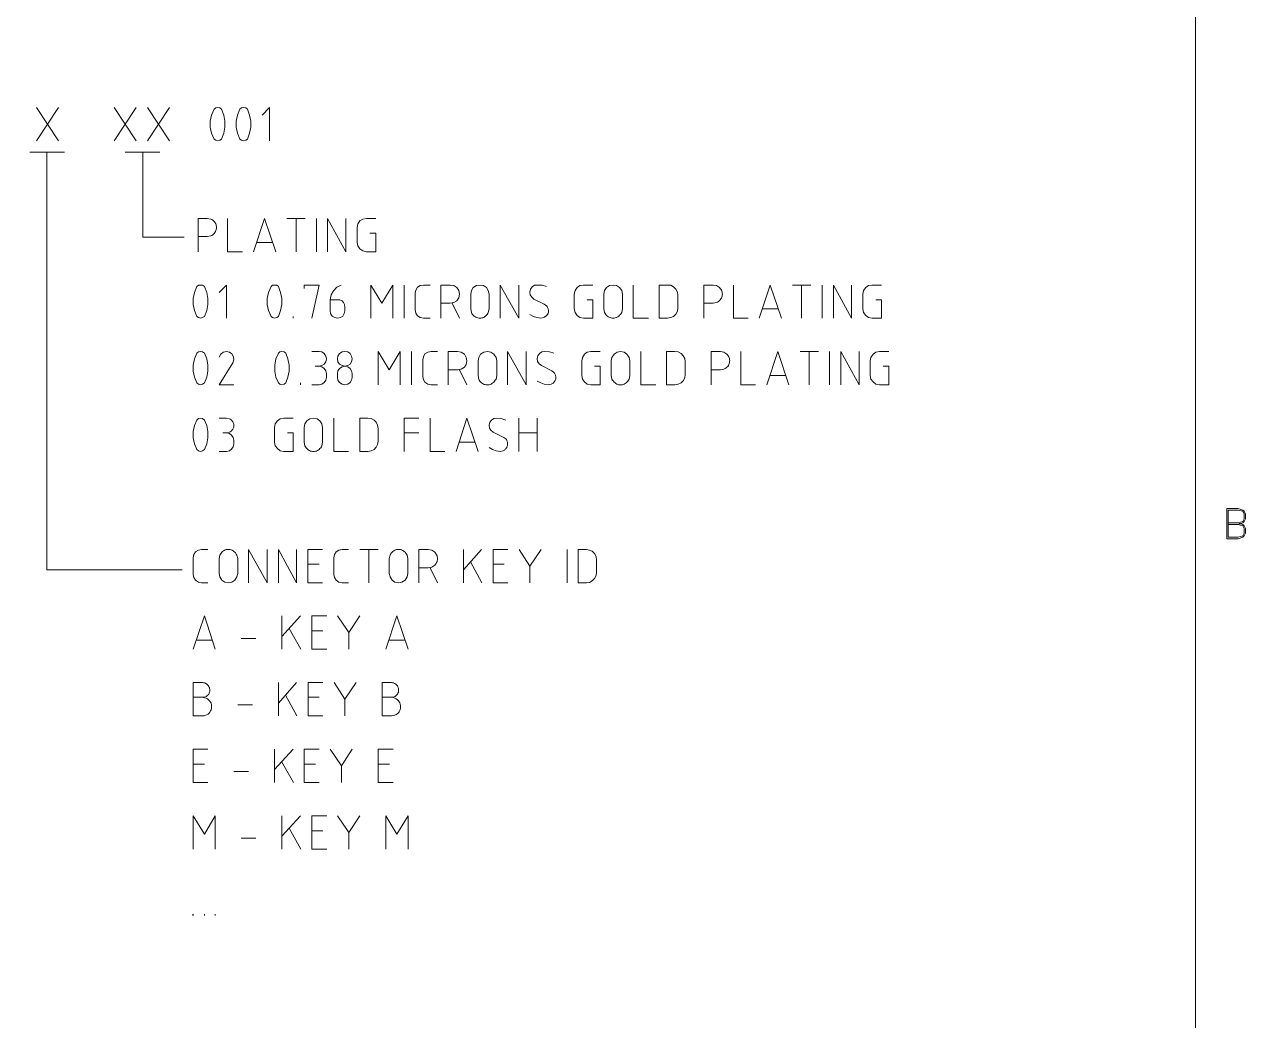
# Model space of a CAD drawing. Header units: inches. Extents: x 0 to 139, y 0 to 117.
# Drawn here: x 83.34 to 103.97, y 19.75 to 36.57 of the extents above; entities that cross this region are included whole.
import ezdxf

# ---------------------------------------------------------------- set-up
doc = ezdxf.new("R2010")
doc.units = ezdxf.units.IN
doc.header["$MEASUREMENT"] = 0
doc.layers.add('Color-7-Line_Weight-20', color=7, linetype='Continuous', lineweight=20)
doc.layers.add('Color-7-Line_Weight-30', color=7, linetype='Continuous', lineweight=30)

msp = doc.modelspace()

# ---------------------------------------------------------------- linework, layer by layer
at = {"layer": 'Color-7-Line_Weight-20', "linetype": 'Continuous'}
for p, q in [((83.546, 35.166), (83.919, 34.603)), ((83.919, 35.166), (83.546, 34.603)), ((84.86, 35.166), (85.233, 34.603)), ((85.233, 35.166), (84.86, 34.603)), ((85.422, 35.166), (85.795, 34.603)), ((85.795, 35.166), (85.422, 34.603)), ((83.432, 34.414), (84.022, 34.414)), ((85.043, 34.414), (85.633, 34.414)), ((87.774, 33.295), (88.087, 33.295)), ((87.931, 32.733), (87.931, 33.295)), ((88.277, 32.733), (88.277, 33.295)), ((87.531, 32.89), (87.266, 32.89)), ((89.758, 31.608), (89.758, 32.17)), ((96.317, 32.17), (96.63, 32.17)), ((96.473, 31.608), (96.473, 32.17)), ((96.819, 31.608), (96.819, 32.17)), ((90.569, 31.862), (90.694, 31.608)), ((87.882, 31.608), (87.882, 31.641)), ((96.079, 31.765), (95.814, 31.765)), ((89.883, 30.483), (89.883, 31.046)), ((96.446, 31.046), (96.755, 31.046)), ((96.598, 30.483), (96.598, 31.046)), ((96.944, 30.483), (96.944, 31.046)), ((90.694, 30.738), (90.818, 30.483)), ((96.203, 30.64), (95.938, 30.64)), ((88.006, 30.483), (88.006, 30.516)), ((91.694, 29.359), (91.694, 29.921)), ((92.007, 29.921), (92.007, 29.359)), ((89.758, 29.672), (90.007, 29.672)), ((90.953, 29.516), (90.688, 29.516)), ((91.694, 29.672), (92.007, 29.672)), ((89.007, 27.704), (89.32, 27.704)), ((89.163, 27.142), (89.163, 27.704)), ((90.758, 27.142), (90.758, 27.704)), ((91.067, 27.704), (90.758, 27.358)), ((91.883, 27.423), (92.072, 27.704)), ((92.51, 27.142), (92.51, 27.704)), ((88.32, 27.456), (88.131, 27.456)), ((90.877, 27.494), (91.072, 27.142)), ((91.445, 27.456), (91.261, 27.456)), ((90.196, 27.391), (90.32, 27.142)), ((87.693, 26.017), (87.693, 26.58)), ((88.006, 26.58), (87.693, 26.234)), ((88.823, 26.299), (89.012, 26.58)), ((87.006, 26.201), (87.255, 26.201)), ((87.817, 26.369), (88.012, 26.017)), ((88.385, 26.331), (88.196, 26.331)), ((86.514, 26.174), (86.249, 26.174)), ((89.769, 26.174), (89.504, 26.174)), ((87.633, 24.893), (87.633, 25.455)), ((87.941, 25.455), (87.633, 25.109)), ((88.758, 25.174), (88.947, 25.455)), ((87.752, 25.244), (87.947, 24.893)), ((88.32, 25.206), (88.136, 25.206)), ((86.947, 25.077), (87.195, 25.077)), ((87.568, 23.768), (87.568, 24.331)), ((87.882, 24.331), (87.568, 23.985)), ((88.698, 24.049), (88.882, 24.331)), ((86.384, 24.076), (86.195, 24.076)), ((86.882, 23.952), (87.13, 23.952)), ((87.687, 24.12), (87.887, 23.768)), ((88.26, 24.076), (88.071, 24.076)), ((89.509, 24.076), (89.32, 24.076)), ((87.693, 22.644), (87.693, 23.206)), ((88.006, 23.206), (87.693, 22.86)), ((88.823, 22.925), (89.012, 23.206)), ((87.817, 22.995), (88.012, 22.644)), ((88.385, 22.952), (88.196, 22.952)), ((87.006, 22.827), (87.255, 22.827)), ((86.384, 21.519), (86.384, 21.546)), ((86.568, 21.519), (86.568, 21.546))]:
    msp.add_line(p, q, dxfattribs=at)
for points in [[(1.622, 1.746), (103.124, 1.746), (103.124, 72.5), (1.622, 72.5)], [(86.482, 34.939), (86.482, 34.836), (86.503, 34.733), (86.547, 34.636), (86.574, 34.614), (86.606, 34.603), (86.644, 34.614), (86.671, 34.636), (86.709, 34.733), (86.73, 34.836), (86.73, 34.939), (86.709, 35.041), (86.671, 35.139), (86.644, 35.16), (86.606, 35.166), (86.574, 35.16), (86.547, 35.139), (86.503, 35.041)], [(86.92, 34.939), (86.92, 34.836), (86.941, 34.733), (86.984, 34.636), (87.012, 34.614), (87.044, 34.603), (87.082, 34.614), (87.109, 34.636), (87.147, 34.733), (87.168, 34.836), (87.168, 34.939), (87.147, 35.041), (87.109, 35.139), (87.082, 35.16), (87.044, 35.166), (87.012, 35.16), (86.984, 35.139), (86.941, 35.041)], [(86.195, 31.943), (86.195, 31.841), (86.217, 31.738), (86.255, 31.641), (86.282, 31.619), (86.319, 31.608), (86.352, 31.619), (86.384, 31.641), (86.422, 31.738), (86.444, 31.841), (86.444, 31.943), (86.422, 32.046), (86.384, 32.143), (86.352, 32.165), (86.319, 32.17), (86.282, 32.165), (86.255, 32.143), (86.217, 32.046)], [(87.444, 31.943), (87.444, 31.841), (87.466, 31.738), (87.509, 31.641), (87.536, 31.619), (87.568, 31.608), (87.606, 31.619), (87.633, 31.641), (87.671, 31.738), (87.693, 31.841), (87.693, 31.943), (87.671, 32.046), (87.633, 32.143), (87.606, 32.165), (87.568, 32.17), (87.536, 32.165), (87.509, 32.143), (87.466, 32.046)], [(90.883, 32.014), (90.894, 32.079), (90.926, 32.127), (90.98, 32.16), (91.04, 32.17), (91.099, 32.16), (91.148, 32.127), (91.18, 32.079), (91.196, 32.014), (91.196, 31.765), (91.18, 31.705), (91.17, 31.687), (91.159, 31.67), (91.146, 31.655), (91.132, 31.643), (91.117, 31.633), (91.102, 31.624), (91.086, 31.618), (91.069, 31.613), (91.052, 31.611), (91.035, 31.61), (91.018, 31.612), (91.002, 31.615), (90.985, 31.62), (90.969, 31.627), (90.954, 31.636), (90.94, 31.646), (90.926, 31.658), (90.914, 31.672), (90.903, 31.688), (90.894, 31.705), (90.883, 31.765)], [(93.132, 32.014), (93.143, 32.079), (93.175, 32.127), (93.229, 32.16), (93.289, 32.17), (93.348, 32.16), (93.397, 32.127), (93.435, 32.079), (93.446, 32.014), (93.446, 31.765), (93.435, 31.705), (93.424, 31.688), (93.412, 31.672), (93.398, 31.658), (93.384, 31.645), (93.369, 31.635), (93.354, 31.626), (93.338, 31.619), (93.321, 31.615), (93.304, 31.612), (93.287, 31.61), (93.271, 31.611), (93.254, 31.614), (93.237, 31.619), (93.222, 31.625), (93.206, 31.634), (93.192, 31.644), (93.178, 31.656), (93.165, 31.671), (93.153, 31.687), (93.143, 31.705), (93.132, 31.765)], [(94.067, 31.608), (94.208, 31.608), (94.262, 31.619), (94.311, 31.641), (94.349, 31.678), (94.376, 31.727), (94.381, 31.781), (94.381, 32.003), (94.376, 32.051), (94.349, 32.1), (94.311, 32.138), (94.262, 32.165), (94.208, 32.17), (94.067, 32.17)], [(86.195, 30.819), (86.195, 30.716), (86.217, 30.613), (86.255, 30.516), (86.282, 30.494), (86.319, 30.483), (86.352, 30.494), (86.384, 30.516), (86.422, 30.613), (86.444, 30.716), (86.444, 30.819), (86.422, 30.921), (86.384, 31.019), (86.352, 31.04), (86.319, 31.046), (86.282, 31.04), (86.255, 31.019), (86.217, 30.921)], [(87.574, 30.819), (87.574, 30.716), (87.59, 30.613), (87.633, 30.516), (87.66, 30.494), (87.693, 30.483), (87.731, 30.494), (87.758, 30.516), (87.795, 30.613), (87.817, 30.716), (87.817, 30.819), (87.795, 30.921), (87.758, 31.019), (87.731, 31.04), (87.693, 31.046), (87.66, 31.04), (87.633, 31.019), (87.59, 30.921)], [(88.634, 30.673), (88.639, 30.721), (88.666, 30.759), (88.709, 30.786), (88.758, 30.797), (88.807, 30.808), (88.844, 30.835), (88.871, 30.873), (88.882, 30.921), (88.871, 30.97), (88.844, 31.013), (88.807, 31.04), (88.758, 31.046), (88.709, 31.04), (88.666, 31.013), (88.639, 30.97), (88.634, 30.921), (88.639, 30.873), (88.666, 30.835), (88.709, 30.808), (88.758, 30.797), (88.807, 30.786), (88.844, 30.759), (88.871, 30.721), (88.882, 30.673), (88.882, 30.608), (88.871, 30.565), (88.844, 30.521), (88.807, 30.494), (88.758, 30.483), (88.709, 30.494), (88.666, 30.521), (88.639, 30.565), (88.634, 30.608)], [(91.007, 30.889), (91.018, 30.948), (91.05, 31.003), (91.104, 31.035), (91.164, 31.046), (91.223, 31.035), (91.272, 31.003), (91.31, 30.948), (91.321, 30.889), (91.321, 30.64), (91.31, 30.581), (91.298, 30.562), (91.286, 30.545), (91.272, 30.53), (91.258, 30.517), (91.242, 30.506), (91.227, 30.498), (91.21, 30.491), (91.194, 30.486), (91.177, 30.483), (91.16, 30.482), (91.143, 30.484), (91.127, 30.487), (91.111, 30.492), (91.095, 30.499), (91.08, 30.508), (91.065, 30.519), (91.052, 30.531), (91.039, 30.546), (91.028, 30.562), (91.018, 30.581), (91.007, 30.64)], [(93.256, 30.889), (93.267, 30.948), (93.305, 31.003), (93.354, 31.035), (93.413, 31.046), (93.473, 31.035), (93.521, 31.003), (93.559, 30.948), (93.57, 30.889), (93.57, 30.64), (93.559, 30.581), (93.547, 30.562), (93.534, 30.545), (93.521, 30.53), (93.507, 30.518), (93.492, 30.507), (93.477, 30.498), (93.461, 30.491), (93.445, 30.486), (93.429, 30.483), (93.413, 30.482), (93.397, 30.483), (93.381, 30.486), (93.365, 30.491), (93.35, 30.498), (93.334, 30.507), (93.32, 30.518), (93.305, 30.53), (93.292, 30.545), (93.279, 30.562), (93.267, 30.581), (93.256, 30.64)], [(94.192, 30.483), (94.332, 30.483), (94.386, 30.494), (94.435, 30.516), (94.473, 30.554), (94.5, 30.602), (94.505, 30.657), (94.505, 30.878), (94.5, 30.927), (94.473, 30.976), (94.435, 31.013), (94.386, 31.04), (94.332, 31.046), (94.192, 31.046)], [(86.195, 29.694), (86.195, 29.591), (86.217, 29.489), (86.255, 29.391), (86.282, 29.37), (86.319, 29.359), (86.352, 29.37), (86.384, 29.391), (86.422, 29.489), (86.444, 29.591), (86.444, 29.694), (86.422, 29.797), (86.384, 29.889), (86.352, 29.916), (86.319, 29.921), (86.282, 29.916), (86.255, 29.889), (86.217, 29.797)], [(88.071, 29.764), (88.082, 29.824), (88.115, 29.878), (88.163, 29.91), (88.228, 29.921), (88.288, 29.91), (88.336, 29.878), (88.369, 29.824), (88.379, 29.764), (88.379, 29.516), (88.369, 29.456), (88.359, 29.437), (88.348, 29.421), (88.336, 29.406), (88.322, 29.393), (88.308, 29.382), (88.292, 29.373), (88.276, 29.366), (88.259, 29.361), (88.243, 29.359), (88.225, 29.357), (88.208, 29.358), (88.191, 29.361), (88.175, 29.366), (88.159, 29.373), (88.143, 29.382), (88.129, 29.393), (88.115, 29.406), (88.103, 29.421), (88.092, 29.437), (88.082, 29.456), (88.071, 29.516)], [(89.007, 29.359), (89.147, 29.359), (89.201, 29.37), (89.25, 29.391), (89.288, 29.429), (89.309, 29.478), (89.32, 29.532), (89.32, 29.748), (89.309, 29.802), (89.288, 29.851), (89.25, 29.889), (89.201, 29.916), (89.147, 29.921), (89.007, 29.921)], [(86.633, 27.548), (86.644, 27.607), (86.653, 27.625), (86.664, 27.641), (86.677, 27.656), (86.69, 27.669), (86.704, 27.679), (86.72, 27.688), (86.736, 27.695), (86.752, 27.701), (86.769, 27.704), (86.786, 27.705), (86.803, 27.705), (86.82, 27.702), (86.836, 27.697), (86.853, 27.691), (86.868, 27.682), (86.883, 27.671), (86.897, 27.658), (86.909, 27.644), (86.921, 27.626), (86.93, 27.607), (86.947, 27.548), (86.947, 27.299), (86.93, 27.239), (86.898, 27.185), (86.849, 27.153), (86.79, 27.142), (86.73, 27.153), (86.676, 27.185), (86.644, 27.239), (86.633, 27.299)], [(89.504, 27.548), (89.52, 27.607), (89.53, 27.626), (89.542, 27.644), (89.554, 27.658), (89.568, 27.671), (89.583, 27.682), (89.598, 27.691), (89.614, 27.697), (89.631, 27.702), (89.648, 27.705), (89.665, 27.705), (89.682, 27.704), (89.699, 27.701), (89.715, 27.695), (89.731, 27.688), (89.746, 27.679), (89.761, 27.669), (89.774, 27.656), (89.786, 27.641), (89.797, 27.625), (89.807, 27.607), (89.818, 27.548), (89.818, 27.299), (89.807, 27.239), (89.774, 27.185), (89.72, 27.153), (89.661, 27.142), (89.601, 27.153), (89.553, 27.185), (89.52, 27.239), (89.504, 27.299)], [(92.699, 27.142), (92.84, 27.142), (92.889, 27.148), (92.937, 27.175), (92.975, 27.212), (93.002, 27.261), (93.008, 27.315), (93.008, 27.531), (93.002, 27.585), (92.975, 27.634), (92.937, 27.672), (92.889, 27.694), (92.84, 27.704), (92.699, 27.704)]]:
    msp.add_lwpolyline(points, close=True, dxfattribs=at)
for points in [[(87.482, 34.603), (87.482, 35.166), (87.358, 35.041)], [(86.006, 27.358), (83.724, 27.358), (83.724, 34.414)], [(86.044, 32.981), (85.341, 32.981), (85.341, 34.414)], [(86.276, 32.733), (86.276, 33.295), (86.433, 33.295), (86.492, 33.284), (86.511, 33.274), (86.528, 33.263), (86.542, 33.25), (86.555, 33.236), (86.565, 33.221), (86.574, 33.206), (86.58, 33.19), (86.585, 33.173), (86.587, 33.156), (86.588, 33.139), (86.586, 33.122), (86.583, 33.106), (86.578, 33.089), (86.571, 33.073), (86.562, 33.058), (86.552, 33.044), (86.539, 33.03), (86.526, 33.018), (86.51, 33.007), (86.492, 32.998), (86.433, 32.987), (86.276, 32.987)], [(87.028, 32.733), (86.774, 32.733), (86.774, 33.295)], [(87.59, 32.733), (87.401, 33.295), (87.212, 32.733)], [(88.774, 33.295), (88.774, 32.733), (88.461, 33.295), (88.461, 32.733)], [(89.18, 33.046), (89.277, 33.046), (89.277, 32.733), (89.12, 32.733), (89.061, 32.749), (89.007, 32.781), (88.974, 32.83), (88.963, 32.89), (88.963, 33.144), (88.974, 33.203), (89.007, 33.252), (89.061, 33.284), (89.12, 33.295), (89.277, 33.295)], [(86.757, 31.608), (86.757, 32.17), (86.633, 32.046)], [(88.196, 31.608), (88.32, 32.17), (88.071, 32.17), (88.071, 32.111)], [(88.693, 32.17), (88.623, 32.133), (88.563, 32.073), (88.525, 32.003), (88.509, 31.922), (88.509, 31.732), (88.515, 31.689), (88.542, 31.646), (88.585, 31.619), (88.634, 31.608), (88.682, 31.619), (88.72, 31.646), (88.747, 31.689), (88.758, 31.732), (88.758, 31.797), (88.753, 31.841), (88.736, 31.873), (88.709, 31.905), (88.671, 31.922), (88.509, 31.922)], [(89.569, 31.608), (89.569, 32.17), (89.38, 31.862), (89.196, 32.17), (89.196, 31.608)], [(90.196, 31.608), (90.083, 31.608), (90.029, 31.619), (89.985, 31.651), (89.953, 31.695), (89.942, 31.749), (89.942, 32.03), (89.953, 32.084), (89.985, 32.133), (90.029, 32.16), (90.083, 32.17), (90.196, 32.17)], [(90.38, 31.608), (90.38, 32.17), (90.537, 32.17), (90.596, 32.16), (90.65, 32.127), (90.683, 32.079), (90.694, 32.014), (90.683, 31.954), (90.65, 31.905), (90.596, 31.873), (90.537, 31.862), (90.38, 31.862)], [(91.694, 32.17), (91.694, 31.608), (91.38, 32.17), (91.38, 31.608)], [(92.164, 32.143), (92.088, 32.165), (92.007, 32.17), (91.959, 32.165), (91.921, 32.138), (91.894, 32.1), (91.883, 32.051), (91.888, 32.003), (91.915, 31.965), (91.948, 31.933), (92.126, 31.846), (92.164, 31.819), (92.172, 31.806), (92.178, 31.793), (92.184, 31.78), (92.189, 31.768), (92.192, 31.757), (92.195, 31.746), (92.196, 31.736), (92.197, 31.725), (92.196, 31.716), (92.195, 31.706), (92.192, 31.697), (92.188, 31.688), (92.183, 31.679), (92.177, 31.67), (92.169, 31.661), (92.161, 31.653), (92.151, 31.644), (92.141, 31.636), (92.129, 31.627), (92.116, 31.619), (92.067, 31.608), (92.002, 31.619), (91.943, 31.641), (91.883, 31.673)], [(92.851, 31.922), (92.943, 31.922), (92.943, 31.608), (92.786, 31.608), (92.726, 31.624), (92.678, 31.657), (92.645, 31.705), (92.629, 31.765), (92.629, 32.014), (92.645, 32.079), (92.678, 32.127), (92.726, 32.16), (92.786, 32.17), (92.943, 32.17)], [(93.884, 31.608), (93.629, 31.608), (93.629, 32.17)], [(94.819, 31.608), (94.819, 32.17), (94.976, 32.17), (95.035, 32.16), (95.054, 32.15), (95.071, 32.139), (95.086, 32.127), (95.098, 32.113), (95.109, 32.098), (95.118, 32.083), (95.125, 32.067), (95.13, 32.05), (95.133, 32.033), (95.134, 32.016), (95.133, 31.999), (95.13, 31.982), (95.125, 31.966), (95.118, 31.949), (95.109, 31.934), (95.098, 31.919), (95.085, 31.906), (95.071, 31.894), (95.054, 31.883), (95.035, 31.873), (94.976, 31.862), (94.819, 31.862)], [(95.57, 31.608), (95.322, 31.608), (95.322, 32.17)], [(96.133, 31.608), (95.944, 32.17), (95.754, 31.608)], [(97.317, 32.17), (97.317, 31.608), (97.009, 32.17), (97.009, 31.608)], [(97.728, 31.922), (97.82, 31.922), (97.82, 31.608), (97.663, 31.608), (97.603, 31.624), (97.555, 31.657), (97.517, 31.705), (97.506, 31.765), (97.506, 32.014), (97.517, 32.079), (97.555, 32.127), (97.603, 32.16), (97.663, 32.17), (97.82, 32.17)], [(86.882, 30.483), (86.633, 30.483), (86.866, 30.857), (86.882, 30.905), (86.876, 30.959), (86.849, 31.008), (86.806, 31.035), (86.757, 31.046), (86.703, 31.035), (86.66, 31.003), (86.633, 30.954)], [(88.255, 30.797), (88.32, 30.797), (88.369, 30.808), (88.406, 30.835), (88.434, 30.873), (88.444, 30.921), (88.434, 30.97), (88.406, 31.013), (88.369, 31.04), (88.32, 31.046), (88.196, 31.046)], [(89.693, 30.483), (89.693, 31.046), (89.504, 30.738), (89.32, 31.046), (89.32, 30.483)], [(90.32, 30.483), (90.212, 30.483), (90.158, 30.494), (90.11, 30.527), (90.083, 30.57), (90.072, 30.624), (90.072, 30.905), (90.083, 30.959), (90.11, 31.008), (90.158, 31.035), (90.212, 31.046), (90.32, 31.046)], [(90.504, 30.483), (90.504, 31.046), (90.661, 31.046), (90.721, 31.035), (90.775, 31.003), (90.807, 30.948), (90.818, 30.889), (90.807, 30.83), (90.775, 30.781), (90.721, 30.748), (90.661, 30.738), (90.504, 30.738)], [(91.818, 31.046), (91.818, 30.483), (91.505, 31.046), (91.505, 30.483)], [(92.289, 31.019), (92.213, 31.04), (92.132, 31.046), (92.083, 31.04), (92.045, 31.013), (92.018, 30.976), (92.007, 30.927), (92.013, 30.878), (92.04, 30.84), (92.078, 30.808), (92.251, 30.721), (92.289, 30.694), (92.296, 30.682), (92.302, 30.67), (92.308, 30.659), (92.312, 30.647), (92.316, 30.635), (92.318, 30.624), (92.32, 30.612), (92.32, 30.601), (92.32, 30.591), (92.318, 30.58), (92.315, 30.57), (92.311, 30.56), (92.306, 30.55), (92.3, 30.541), (92.293, 30.532), (92.285, 30.523), (92.275, 30.515), (92.265, 30.508), (92.253, 30.501), (92.24, 30.494), (92.197, 30.483), (92.126, 30.494), (92.067, 30.516), (92.007, 30.548)], [(92.975, 30.797), (93.067, 30.797), (93.067, 30.483), (92.91, 30.483), (92.851, 30.494), (92.802, 30.532), (92.77, 30.581), (92.759, 30.64), (92.759, 30.889), (92.77, 30.948), (92.802, 31.003), (92.851, 31.035), (92.91, 31.046), (93.067, 31.046)], [(94.008, 30.483), (93.759, 30.483), (93.759, 31.046)], [(94.943, 30.483), (94.943, 31.046), (95.1, 31.046), (95.16, 31.035), (95.178, 31.026), (95.194, 31.015), (95.208, 31.002), (95.221, 30.989), (95.232, 30.974), (95.241, 30.959), (95.248, 30.943), (95.253, 30.927), (95.256, 30.91), (95.258, 30.893), (95.257, 30.876), (95.255, 30.859), (95.25, 30.842), (95.243, 30.826), (95.235, 30.811), (95.224, 30.796), (95.211, 30.782), (95.196, 30.77), (95.179, 30.758), (95.16, 30.748), (95.1, 30.738), (94.943, 30.738)], [(95.695, 30.483), (95.446, 30.483), (95.446, 31.046)], [(96.257, 30.483), (96.068, 31.046), (95.884, 30.483)], [(97.447, 31.046), (97.447, 30.483), (97.133, 31.046), (97.133, 30.483)], [(97.852, 30.797), (97.944, 30.797), (97.944, 30.483), (97.787, 30.483), (97.728, 30.494), (97.679, 30.532), (97.641, 30.581), (97.63, 30.64), (97.63, 30.889), (97.641, 30.948), (97.679, 31.003), (97.728, 31.035), (97.787, 31.046), (97.944, 31.046)], [(88.32, 30.797), (88.369, 30.786), (88.406, 30.759), (88.434, 30.721), (88.444, 30.673), (88.444, 30.608), (88.434, 30.565), (88.406, 30.521), (88.369, 30.494), (88.32, 30.483), (88.196, 30.483)], [(86.693, 29.672), (86.757, 29.672), (86.806, 29.683), (86.82, 29.692), (86.833, 29.701), (86.845, 29.711), (86.855, 29.722), (86.863, 29.733), (86.87, 29.745), (86.875, 29.758), (86.879, 29.771), (86.881, 29.784), (86.882, 29.797), (86.881, 29.81), (86.879, 29.823), (86.875, 29.836), (86.87, 29.848), (86.863, 29.86), (86.855, 29.872), (86.845, 29.883), (86.833, 29.893), (86.82, 29.902), (86.806, 29.91), (86.757, 29.921), (86.633, 29.921)], [(87.79, 29.672), (87.882, 29.672), (87.882, 29.359), (87.725, 29.359), (87.666, 29.37), (87.617, 29.408), (87.579, 29.456), (87.568, 29.516), (87.568, 29.764), (87.579, 29.824), (87.617, 29.878), (87.666, 29.91), (87.725, 29.921), (87.882, 29.921)], [(88.817, 29.359), (88.569, 29.359), (88.569, 29.921)], [(90.007, 29.921), (89.758, 29.921), (89.758, 29.359)], [(90.445, 29.359), (90.196, 29.359), (90.196, 29.921)], [(91.007, 29.359), (90.818, 29.921), (90.634, 29.359)], [(91.478, 29.889), (91.396, 29.916), (91.321, 29.921), (91.272, 29.916), (91.234, 29.889), (91.207, 29.851), (91.196, 29.802), (91.202, 29.754), (91.223, 29.716), (91.261, 29.683), (91.44, 29.597), (91.478, 29.57), (91.485, 29.559), (91.491, 29.548), (91.495, 29.537), (91.499, 29.525), (91.502, 29.514), (91.504, 29.503), (91.505, 29.491), (91.505, 29.48), (91.504, 29.469), (91.502, 29.458), (91.499, 29.447), (91.495, 29.437), (91.49, 29.427), (91.484, 29.417), (91.477, 29.408), (91.469, 29.399), (91.46, 29.391), (91.451, 29.383), (91.44, 29.376), (91.429, 29.37), (91.38, 29.359), (91.315, 29.37), (91.25, 29.391), (91.196, 29.424)], [(86.757, 29.672), (86.806, 29.662), (86.844, 29.635), (86.871, 29.597), (86.882, 29.548), (86.882, 29.483), (86.871, 29.435), (86.844, 29.397), (86.806, 29.37), (86.757, 29.359), (86.633, 29.359)], [(103.681, 28.126), (103.848, 28.126), (103.924, 28.153), (103.946, 28.175), (103.973, 28.223), (103.973, 28.299), (103.946, 28.348), (103.924, 28.369), (103.848, 28.396), (103.654, 28.396), (103.654, 27.883), (103.848, 27.883), (103.924, 27.91), (103.946, 27.931), (103.973, 27.98), (103.973, 28.056), (103.946, 28.105), (103.924, 28.126), (103.848, 28.153), (103.681, 28.153)], [(103.848, 28.153), (103.924, 28.175), (103.946, 28.223), (103.946, 28.299), (103.924, 28.348), (103.848, 28.369), (103.681, 28.369), (103.681, 27.91), (103.848, 27.91), (103.924, 27.931), (103.946, 27.98), (103.946, 28.056), (103.924, 28.105), (103.848, 28.126)], [(86.444, 27.142), (86.336, 27.142), (86.282, 27.153), (86.233, 27.185), (86.206, 27.229), (86.195, 27.283), (86.195, 27.564), (86.206, 27.618), (86.233, 27.661), (86.282, 27.694), (86.336, 27.704), (86.444, 27.704)], [(87.444, 27.704), (87.444, 27.142), (87.13, 27.704), (87.13, 27.142)], [(87.941, 27.704), (87.941, 27.142), (87.633, 27.704), (87.633, 27.142)], [(88.379, 27.704), (88.131, 27.704), (88.131, 27.142), (88.379, 27.142)], [(88.817, 27.142), (88.709, 27.142), (88.655, 27.153), (88.612, 27.185), (88.579, 27.229), (88.569, 27.283), (88.569, 27.564), (88.579, 27.618), (88.612, 27.661), (88.655, 27.694), (88.709, 27.704), (88.817, 27.704)], [(90.007, 27.142), (90.007, 27.704), (90.164, 27.704), (90.223, 27.694), (90.242, 27.682), (90.259, 27.669), (90.274, 27.655), (90.286, 27.641), (90.297, 27.626), (90.306, 27.611), (90.313, 27.596), (90.318, 27.58), (90.321, 27.564), (90.322, 27.548), (90.321, 27.531), (90.318, 27.515), (90.313, 27.5), (90.306, 27.484), (90.297, 27.469), (90.286, 27.454), (90.274, 27.44), (90.259, 27.426), (90.242, 27.414), (90.223, 27.402), (90.164, 27.391), (90.007, 27.391)], [(91.51, 27.704), (91.261, 27.704), (91.261, 27.142), (91.51, 27.142)], [(91.883, 27.142), (91.883, 27.423), (91.699, 27.704)], [(86.568, 26.017), (86.384, 26.58), (86.195, 26.017)], [(88.45, 26.58), (88.196, 26.58), (88.196, 26.017), (88.45, 26.017)], [(88.823, 26.017), (88.823, 26.299), (88.634, 26.58)], [(89.823, 26.017), (89.634, 26.58), (89.45, 26.017)], [(86.195, 25.206), (86.352, 25.206), (86.401, 25.212), (86.418, 25.222), (86.433, 25.234), (86.446, 25.247), (86.456, 25.261), (86.464, 25.276), (86.47, 25.291), (86.473, 25.307), (86.475, 25.323), (86.474, 25.339), (86.472, 25.355), (86.468, 25.37), (86.461, 25.385), (86.453, 25.399), (86.444, 25.412), (86.432, 25.423), (86.419, 25.434), (86.405, 25.442), (86.388, 25.449), (86.371, 25.453), (86.352, 25.455), (86.195, 25.455), (86.195, 24.893), (86.352, 24.893), (86.379, 24.896), (86.404, 24.902), (86.426, 24.912), (86.446, 24.924), (86.463, 24.939), (86.477, 24.957), (86.489, 24.976), (86.497, 24.996), (86.503, 25.018), (86.506, 25.04), (86.505, 25.062), (86.502, 25.084), (86.495, 25.106), (86.485, 25.126), (86.472, 25.145), (86.455, 25.163), (86.435, 25.178), (86.411, 25.191), (86.383, 25.2), (86.352, 25.206)], [(88.385, 25.455), (88.136, 25.455), (88.136, 24.893), (88.385, 24.893)], [(88.758, 24.893), (88.758, 25.174), (88.574, 25.455)], [(89.385, 25.206), (89.542, 25.206), (89.591, 25.212), (89.608, 25.222), (89.623, 25.234), (89.636, 25.247), (89.646, 25.261), (89.654, 25.276), (89.66, 25.291), (89.663, 25.307), (89.665, 25.323), (89.664, 25.339), (89.662, 25.355), (89.658, 25.37), (89.651, 25.385), (89.643, 25.399), (89.634, 25.412), (89.622, 25.423), (89.609, 25.434), (89.595, 25.442), (89.578, 25.449), (89.561, 25.453), (89.542, 25.455), (89.385, 25.455), (89.385, 24.893), (89.542, 24.893), (89.572, 24.897), (89.598, 24.905), (89.622, 24.915), (89.642, 24.929), (89.66, 24.945), (89.674, 24.962), (89.685, 24.982), (89.693, 25.003), (89.697, 25.024), (89.699, 25.046), (89.698, 25.068), (89.693, 25.09), (89.685, 25.111), (89.674, 25.131), (89.66, 25.149), (89.643, 25.166), (89.622, 25.18), (89.599, 25.192), (89.572, 25.201), (89.542, 25.206)], [(86.444, 24.331), (86.195, 24.331), (86.195, 23.768), (86.444, 23.768)], [(88.32, 24.331), (88.071, 24.331), (88.071, 23.768), (88.32, 23.768)], [(88.698, 23.768), (88.698, 24.049), (88.509, 24.331)], [(89.574, 24.331), (89.32, 24.331), (89.32, 23.768), (89.574, 23.768)], [(86.568, 22.644), (86.568, 23.206), (86.384, 22.892), (86.195, 23.206), (86.195, 22.644)], [(88.45, 23.206), (88.196, 23.206), (88.196, 22.644), (88.45, 22.644)], [(88.823, 22.644), (88.823, 22.925), (88.634, 23.206)], [(89.823, 22.644), (89.823, 23.206), (89.634, 22.892), (89.45, 23.206), (89.45, 22.644)]]:
    msp.add_lwpolyline(points, dxfattribs=at)
at = {"layer": 'Color-7-Line_Weight-30', "linetype": 'Continuous'}
msp.add_line((86.195, 21.519), (86.195, 21.546), dxfattribs=at)

doc.saveas('drawing.dxf')
